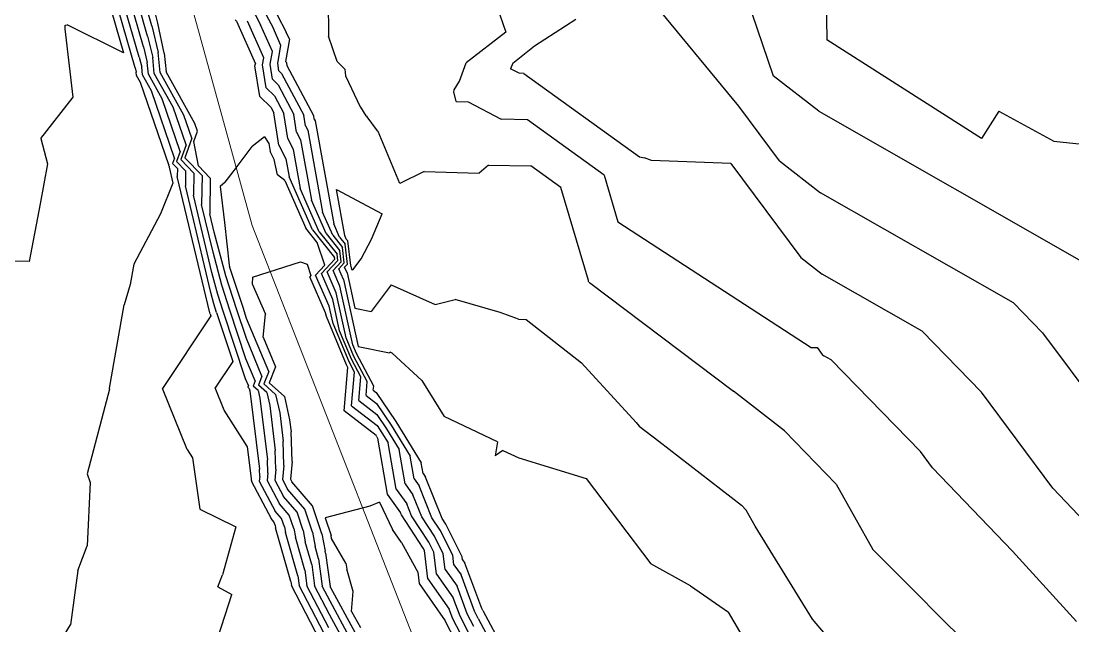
# Model space of a CAD drawing. Header units: metres. Extents: x -1120501 to 1198934, y -4928884 to 66998.
# Drawn here: x -1091.3 to -983.9, y 1249.3 to 1310.9 of the extents above; entities that cross this region are included whole.
import ezdxf

# ---------------------------------------------------------------- set-up
doc = ezdxf.new("R2010")
doc.units = ezdxf.units.M
doc.layers.add('CL', color=5, linetype='Continuous')
doc.layers.add('SURF2CONTOURS', color=7, linetype='Continuous', lineweight=0)

msp = doc.modelspace()

# ---------------------------------------------------------------- linework, layer by layer
at = {"color": 7, "lineweight": 0}
msp.add_circle((-684.64, 190.5), 66807.04, dxfattribs=at)
at = {"layer": 'CL', "linetype": 'Continuous', "lineweight": 0}
msp.add_lwpolyline([(-1035.69, 1461.09), (-1082.93, 1413.37), (-1091.26, 1383.15), (-1084.6, 1351.38), (-1067.7, 1290.1), (-1046.16, 1235.13), (-1016.3, 1185.51), (-1006.06, 1146.36), (-1008.09, 1097.22), (-1020.7, 1053.43), (-1024.74, 1018.09), (-1020.94, 965.61), (-1026.65, 923.13), (-1037.71, 875.18), (-1038.43, 823.3), (-1042.95, 747.27), (-1053.42, 684.56), (-1051.99, 631.61), (-1045.09, 551.05), (-1064.13, 492.27), (-1082.45, 432.3), (-1085.55, 405.76), (-1067.58, 367.8), (-1082.93, 319.26)], dxfattribs=at)
at = {"layer": 'SURF2CONTOURS', "color": 2, "linetype": 'Continuous', "lineweight": -3}
for p, q in [((-1082.84, 1314.77, 285.5), (-1080.8, 1307.7, 285.5)), ((-1009.15, 1314.98, 287.5), (-1009.07, 1309.01, 287.5)), ((-1079.2, 1307.24, 284.5), (-1081.07, 1313.71, 284.5)), ((-1066.27, 1313.74, 284.5), (-1064.21, 1309.82, 284.5)), ((-1043.4, 1314.47, 285.5), (-1041.82, 1309.81, 285.5)), ((-1078.35, 1309.38, 283.5), (-1079.29, 1312.64, 283.5)), ((-1067.86, 1312.51, 283.5), (-1066.84, 1310.56, 283.5)), ((-1018.03, 1302.25, 286.5), (-1027.21, 1313.39, 286.5)), ((-1077.31, 1310.71, 282.5), (-1077.5, 1311.52, 282.5)), ((-1086.78, 1310.16, 285.5), (-1086.75, 1310.53, 285.5)), ((-1086.75, 1310.53, 285.5), (-1086.55, 1310.55, 285.5)), ((-1080.8, 1307.7, 285.5), (-1086.55, 1310.55, 285.5)), ((-1076.65, 1307.68, 282.5), (-1077.31, 1310.71, 282.5)), ((-1069.42, 1311.07, 282.5), (-1069.3, 1310.92, 282.5)), ((-1069.3, 1310.92, 282.5), (-1067.36, 1306.57, 282.5)), ((-1065.62, 1307.83, 283.5), (-1066.84, 1310.56, 283.5)), ((-1085.95, 1303.18, 285.5), (-1086.78, 1310.16, 285.5)), ((-1078.35, 1309.38, 283.5), (-1077.83, 1307.22, 283.5)), ((-1063.88, 1309.09, 284.5), (-1064.21, 1309.82, 284.5)), ((-1041.82, 1309.81, 285.5), (-1045.84, 1306.67, 285.5)), ((-1063.88, 1309.09, 284.5), (-1064.28, 1306.83, 284.5)), ((-993.28, 1298.98, 287.5), (-1009.07, 1309.01, 287.5)), ((-1079.2, 1307.24, 284.5), (-1078.95, 1306.22, 284.5)), ((-1077.67, 1305.6, 283.5), (-1077.83, 1307.22, 283.5)), ((-1076.65, 1307.68, 282.5), (-1076.46, 1305.75, 282.5)), ((-1065.85, 1306.55, 283.5), (-1065.62, 1307.83, 283.5)), ((-1078.87, 1305.46, 284.5), (-1078.95, 1306.22, 284.5)), ((-1067.4, 1306.38, 282.5), (-1067.36, 1306.57, 282.5)), ((-1066.92, 1303.26, 282.5), (-1067.4, 1306.38, 282.5)), ((-1065.61, 1305, 283.5), (-1065.85, 1306.55, 283.5)), ((-1064.28, 1306.83, 284.5), (-1064.14, 1306.69, 284.5)), ((-1064.11, 1306.37, 284.5), (-1064.14, 1306.69, 284.5)), ((-1061.41, 1301.28, 284.5), (-1064.11, 1306.37, 284.5)), ((-1046.52, 1304.82, 285.5), (-1045.84, 1306.67, 285.5)), ((-1077.97, 1303.84, 284.5), (-1078.87, 1305.46, 284.5)), ((-1075.76, 1302.17, 283.5), (-1077.67, 1305.6, 283.5)), ((-1073.54, 1300.5, 282.5), (-1076.46, 1305.75, 282.5)), ((-1065.61, 1305, 283.5), (-1065.04, 1304.45, 283.5)), ((-1065.04, 1304.45, 283.5), (-1063.43, 1301.42, 283.5)), ((-1047.11, 1303.72, 285.5), (-1047.08, 1303.92, 285.5)), ((-1047.08, 1303.92, 285.5), (-1046.52, 1304.82, 285.5)), ((-1089.24, 1298.97, 285.5), (-1085.95, 1303.18, 285.5)), ((-1075.61, 1296.95, 284.5), (-1077.97, 1303.84, 284.5)), ((-1066.92, 1303.26, 282.5), (-1065.77, 1302.15, 282.5)), ((-1046.89, 1302.74, 285.5), (-1047.11, 1303.72, 285.5)), ((-1074.43, 1298.33, 283.5), (-1075.76, 1302.17, 283.5)), ((-1065.77, 1302.15, 282.5), (-1065.46, 1301.57, 282.5)), ((-1046.89, 1302.74, 285.5), (-1045.66, 1302.71, 285.5)), ((-1045.66, 1302.71, 285.5), (-1042.28, 1300.94, 285.5)), ((-1013.9, 1296.7, 286.5), (-1018.03, 1302.25, 286.5)), ((-1064.95, 1298.29, 282.5), (-1065.46, 1301.57, 282.5)), ((-1063.15, 1299.61, 283.5), (-1063.43, 1301.42, 283.5)), ((-1061.35, 1300.92, 284.5), (-1061.41, 1301.28, 284.5)), ((-1061.35, 1300.92, 284.5), (-1061.27, 1300.77, 284.5)), ((-1061.27, 1300.77, 284.5), (-1059.37, 1290.28, 284.5)), ((-1039.6, 1300.88, 285.5), (-1042.28, 1300.94, 285.5)), ((-1031.79, 1295.24, 285.5), (-1039.6, 1300.88, 285.5)), ((-991.51, 1301.74, 287.5), (-993.28, 1298.98, 287.5)), ((-991.51, 1301.74, 287.5), (-985.91, 1298.71, 287.5)), ((-1073.64, 1298.65, 282.5), (-1073.26, 1299.7, 282.5)), ((-1073.26, 1299.7, 282.5), (-1073.54, 1300.5, 282.5)), ((-1089.24, 1298.97, 285.5), (-1088.58, 1296.37, 285.5)), ((-1073.16, 1296.19, 282.5), (-1073.64, 1298.65, 282.5)), ((-1063.15, 1299.61, 283.5), (-1062.76, 1298.82, 283.5)), ((-1062.76, 1298.82, 283.5), (-1061.65, 1292.67, 283.5)), ((-985.91, 1298.71, 287.5), (-981.71, 1298.27, 287.5)), ((-1074.43, 1298.33, 283.5), (-1074.98, 1296.81, 283.5)), ((-1064.95, 1298.29, 282.5), (-1064.25, 1296.88, 282.5)), ((-1075.61, 1296.95, 284.5), (-1075.8, 1296.41, 284.5)), ((-1075.32, 1295.91, 284.5), (-1075.8, 1296.41, 284.5)), ((-1073.64, 1295.42, 283.5), (-1074.98, 1296.81, 283.5)), ((-1064.25, 1296.88, 282.5), (-1063.92, 1295.07, 282.5)), ((-1013.9, 1296.7, 286.5), (-1009.71, 1293.44, 286.5)), ((-1088.58, 1296.37, 285.5), (-1089.33, 1292.32, 285.5)), ((-1075.32, 1295.91, 284.5), (-1075.33, 1295.1, 284.5)), ((-1073.64, 1295.42, 283.5), (-1073.67, 1293.19, 283.5)), ((-1073.16, 1296.19, 282.5), (-1071.96, 1294.94, 282.5)), ((-1072.01, 1281.2, 284.5), (-1075.33, 1295.1, 284.5)), ((-1071.96, 1294.94, 282.5), (-1072.01, 1291.28, 282.5)), ((-1061.53, 1289.66, 282.5), (-1063.92, 1295.07, 282.5)), ((-1031.79, 1295.24, 285.5), (-1030.37, 1290.46, 285.5)), ((-1071.79, 1285.32, 283.5), (-1073.67, 1293.19, 283.5)), ((-990.01, 1282.22, 286.5), (-1009.71, 1293.44, 286.5)), ((-1089.33, 1292.32, 285.5), (-1090.44, 1286.42, 285.5)), ((-1060.15, 1289.28, 283.5), (-1061.65, 1292.67, 283.5)), ((-1071.57, 1289.43, 282.5), (-1072.01, 1291.28, 282.5)), ((-1058.77, 1288.91, 284.5), (-1059.37, 1290.28, 284.5)), ((-1030.37, 1290.46, 285.5), (-1010.67, 1277.68, 285.5)), ((-1070.39, 1284.96, 282.5), (-1071.57, 1289.43, 282.5)), ((-1061.53, 1289.66, 282.5), (-1059.29, 1286.85, 282.5)), ((-1060.15, 1289.28, 283.5), (-1058.75, 1287.52, 283.5)), ((-1058.77, 1288.91, 284.5), (-1058.2, 1288.2, 284.5)), ((-1057.96, 1286.16, 284.5), (-1058.2, 1288.2, 284.5)), ((-1059.27, 1286.66, 282.5), (-1059.29, 1286.85, 282.5)), ((-1058.62, 1286.41, 283.5), (-1058.75, 1287.52, 283.5)), ((-1090.44, 1286.42, 285.5), (-1096.72, 1286.57, 285.5)), ((-1067.66, 1284.83, 281.5), (-1062.74, 1286.38, 281.5)), ((-1062.74, 1286.38, 281.5), (-1062.09, 1286.17, 281.5)), ((-1062.09, 1286.17, 281.5), (-1061.69, 1285.02, 281.5)), ((-1060.63, 1285.2, 282.5), (-1059.27, 1286.66, 282.5)), ((-1059.44, 1285.52, 283.5), (-1058.62, 1286.41, 283.5)), ((-1058.25, 1285.84, 284.5), (-1057.96, 1286.16, 284.5)), ((-1058, 1285.27, 284.5), (-1058.25, 1285.84, 284.5)), ((-1071.19, 1283.05, 283.5), (-1071.79, 1285.32, 283.5)), ((-1069.29, 1281.61, 282.5), (-1070.39, 1284.96, 282.5)), ((-1067.66, 1284.83, 281.5), (-1067.7, 1284.14, 281.5)), ((-1061.69, 1285.02, 281.5), (-1061.81, 1284.88, 281.5)), ((-1060.2, 1281.21, 281.5), (-1061.81, 1284.88, 281.5)), ((-1059.47, 1282.56, 282.5), (-1060.63, 1285.2, 282.5)), ((-1058.73, 1283.91, 283.5), (-1059.44, 1285.52, 283.5)), ((-1058, 1285.27, 284.5), (-1057.21, 1281.68, 284.5)), ((-1067.7, 1284.14, 281.5), (-1066.32, 1281.06, 281.5)), ((-1057.42, 1277.93, 283.5), (-1058.73, 1283.91, 283.5)), ((-1053.5, 1284.06, 284.5), (-1055.54, 1281.35, 284.5)), ((-1053.5, 1284.06, 284.5), (-1049.01, 1282.04, 284.5)), ((-1070.63, 1281.36, 283.5), (-1071.19, 1283.05, 283.5)), ((-1058.77, 1279.38, 282.5), (-1059.47, 1282.56, 282.5)), ((-1049.01, 1282.04, 284.5), (-1046.99, 1282.57, 284.5)), ((-1042.38, 1281.24, 284.5), (-1046.99, 1282.57, 284.5)), ((-1068.28, 1278.57, 282.5), (-1069.29, 1281.61, 282.5)), ((-1057.21, 1281.68, 284.5), (-1055.54, 1281.35, 284.5)), ((-987.06, 1279.17, 286.5), (-990.01, 1282.22, 286.5)), ((-1071.91, 1280.9, 284.5), (-1076.85, 1273.49, 284.5)), ((-1071.99, 1281.15, 284.5), (-1072.01, 1281.2, 284.5)), ((-1071.98, 1281.11, 284.5), (-1071.99, 1281.15, 284.5)), ((-1071.98, 1281.11, 284.5), (-1071.91, 1280.9, 284.5)), ((-1068.35, 1274.46, 283.5), (-1070.63, 1281.36, 283.5)), ((-1066.56, 1278.71, 281.5), (-1066.32, 1281.06, 281.5)), ((-1060.12, 1280.83, 281.5), (-1060.2, 1281.21, 281.5)), ((-1058.06, 1275.9, 281.5), (-1060.12, 1280.83, 281.5)), ((-1040.51, 1280.56, 284.5), (-1042.38, 1281.24, 284.5)), ((-1040.51, 1280.56, 284.5), (-1039.72, 1280.51, 284.5)), ((-1039.72, 1280.51, 284.5), (-1034.09, 1276.11, 284.5)), ((-1057.55, 1276.47, 282.5), (-1058.77, 1279.38, 282.5)), ((-1066.69, 1274.74, 282.5), (-1068.28, 1278.57, 282.5)), ((-1066.56, 1278.71, 281.5), (-1065.3, 1275.7, 281.5)), ((-987.06, 1279.17, 286.5), (-975, 1262.96, 286.5)), ((-1057.04, 1277.04, 283.5), (-1057.42, 1277.93, 283.5)), ((-1010.67, 1277.68, 285.5), (-1010.03, 1277.65, 285.5)), ((-1010.03, 1277.65, 285.5), (-1009.52, 1276.96, 285.5)), ((-1056.6, 1274.66, 282.5), (-1057.55, 1276.47, 282.5)), ((-1055.29, 1273.71, 283.5), (-1057.04, 1277.04, 283.5)), ((-1028.51, 1270.03, 284.5), (-1034.09, 1276.11, 284.5)), ((-1009.52, 1276.96, 285.5), (-1009.36, 1276.83, 285.5)), ((-1008.62, 1276.41, 285.5), (-1009.36, 1276.83, 285.5)), ((-999.51, 1267.05, 285.5), (-1008.62, 1276.41, 285.5)), ((-1065.3, 1275.7, 281.5), (-1065.95, 1274.06, 281.5)), ((-1058.29, 1271.21, 281.5), (-1057.91, 1275.61, 281.5)), ((-1057.91, 1275.61, 281.5), (-1058.06, 1275.9, 281.5)), ((-1068.07, 1273.78, 283.5), (-1068.35, 1274.46, 283.5)), ((-1066.69, 1274.74, 282.5), (-1067.04, 1273.84, 282.5)), ((-1064.4, 1272.66, 281.5), (-1065.95, 1274.06, 281.5)), ((-1056.81, 1272.26, 282.5), (-1056.6, 1274.66, 282.5)), ((-1074.31, 1267.28, 284.5), (-1076.85, 1273.49, 284.5)), ((-1068.07, 1273.78, 283.5), (-1068.13, 1273.63, 283.5)), ((-1067.98, 1273.49, 283.5), (-1068.13, 1273.63, 283.5)), ((-1067.98, 1273.49, 283.5), (-1067.93, 1273.26, 283.5)), ((-1067.93, 1273.26, 283.5), (-1066.94, 1265.26, 283.5)), ((-1066.19, 1273.07, 282.5), (-1067.04, 1273.84, 282.5)), ((-1066.19, 1273.07, 282.5), (-1065.9, 1271.77, 282.5)), ((-1055.33, 1273.31, 283.5), (-1055.29, 1273.71, 283.5)), ((-1055.33, 1273.31, 283.5), (-1055.02, 1273.07, 283.5)), ((-1055.02, 1273.07, 283.5), (-1053.03, 1270.12, 283.5)), ((-1065.9, 1271.77, 282.5), (-1065.33, 1267.17, 282.5)), ((-1064.4, 1272.66, 281.5), (-1063.87, 1270.28, 281.5)), ((-1056.81, 1272.26, 282.5), (-1054.96, 1270.83, 282.5)), ((-1055.04, 1268.69, 281.5), (-1058.29, 1271.21, 281.5)), ((-1054.96, 1270.83, 282.5), (-1053.98, 1269.36, 282.5)), ((-1063.87, 1270.28, 281.5), (-1063.72, 1269.07, 281.5)), ((-1053.03, 1270.12, 283.5), (-1050.45, 1265.92, 283.5)), ((-1028.51, 1270.03, 284.5), (-1028.21, 1269.65, 284.5)), ((-1028.21, 1269.65, 284.5), (-1026.2, 1268.12, 284.5)), ((-1063.62, 1266.03, 281.5), (-1063.72, 1269.07, 281.5)), ((-1054.97, 1268.56, 281.5), (-1055.04, 1268.69, 281.5)), ((-1054.97, 1268.56, 281.5), (-1054.9, 1268.42, 281.5)), ((-1053.98, 1269.36, 282.5), (-1052.69, 1267.28, 282.5)), ((-1054.9, 1268.42, 281.5), (-1053.92, 1262.71, 281.5)), ((-1026.2, 1268.12, 284.5), (-1017.78, 1261.58, 284.5)), ((-1074.31, 1267.28, 284.5), (-1073.76, 1266.42, 284.5)), ((-1073.76, 1266.42, 284.5), (-1073.02, 1261.19, 284.5)), ((-1065.27, 1265.27, 282.5), (-1065.33, 1267.17, 282.5)), ((-1052.09, 1263.76, 282.5), (-1052.69, 1267.28, 282.5)), ((-998.28, 1265.39, 285.5), (-999.51, 1267.05, 285.5)), ((-1063.62, 1266.03, 281.5), (-1063.79, 1264.25, 281.5)), ((-1050.25, 1264.81, 283.5), (-1050.45, 1265.92, 283.5)), ((-990.13, 1256.89, 285.5), (-998.28, 1265.39, 285.5)), ((-1066.92, 1264.5, 283.5), (-1066.96, 1264.05, 283.5)), ((-1066.92, 1264.5, 283.5), (-1066.94, 1265.26, 283.5)), ((-1065.27, 1265.27, 282.5), (-1065.38, 1264.15, 282.5)), ((-1063.79, 1264.25, 281.5), (-1063.65, 1263.98, 281.5)), ((-1050.25, 1264.81, 283.5), (-1050, 1264.46, 283.5)), ((-1048.31, 1260.23, 283.5), (-1050, 1264.46, 283.5)), ((-1066.96, 1264.05, 283.5), (-1065.33, 1260.99, 283.5)), ((-1065.38, 1264.15, 282.5), (-1064.49, 1262.48, 282.5)), ((-1061.54, 1261.52, 281.5), (-1063.65, 1263.98, 281.5)), ((-1052.09, 1263.76, 282.5), (-1051.28, 1262.64, 282.5)), ((-1063.11, 1260.88, 282.5), (-1064.49, 1262.48, 282.5)), ((-1053.92, 1262.71, 281.5), (-1052.56, 1260.83, 281.5)), ((-1050.39, 1260.41, 282.5), (-1051.28, 1262.64, 282.5)), ((-1073.02, 1261.19, 284.5), (-1069.37, 1259.39, 284.5)), ((-1060.59, 1258.69, 281.5), (-1061.54, 1261.52, 281.5)), ((-1017.3, 1261.1, 284.5), (-1017.78, 1261.58, 284.5)), ((-1016.38, 1259.45, 284.5), (-1017.3, 1261.1, 284.5)), ((-1064.68, 1260.24, 283.5), (-1065.33, 1260.99, 283.5)), ((-1064.39, 1259.37, 283.5), (-1064.68, 1260.24, 283.5)), ((-1062.49, 1259.03, 282.5), (-1063.11, 1260.88, 282.5)), ((-1052.46, 1260.6, 281.5), (-1052.56, 1260.83, 281.5)), ((-1050.24, 1257.21, 281.5), (-1052.46, 1260.6, 281.5)), ((-1049.09, 1258.44, 282.5), (-1050.39, 1260.41, 282.5)), ((-1047.94, 1259.66, 283.5), (-1048.31, 1260.23, 283.5)), ((-1069.37, 1259.39, 284.5), (-1070.73, 1254.48, 284.5)), ((-1064.39, 1259.37, 283.5), (-1064.29, 1258.82, 283.5)), ((-1062.49, 1259.03, 282.5), (-1062.27, 1257.85, 282.5)), ((-1046.27, 1256.33, 283.5), (-1047.94, 1259.66, 283.5)), ((-1010.53, 1249.99, 284.5), (-1016.38, 1259.45, 284.5)), ((-1063.03, 1254.4, 283.5), (-1064.29, 1258.82, 283.5)), ((-1061.61, 1255.55, 282.5), (-1062.27, 1257.85, 282.5)), ((-1060.59, 1258.69, 281.5), (-1060.25, 1256.89, 281.5)), ((-1048.19, 1256.65, 282.5), (-1049.09, 1258.44, 282.5)), ((-1060.2, 1256.71, 281.5), (-1060.25, 1256.89, 281.5)), ((-1060.2, 1256.71, 281.5), (-1059.74, 1253.32, 281.5)), ((-1050.11, 1256.96, 281.5), (-1050.24, 1257.21, 281.5)), ((-1049.77, 1254.09, 281.5), (-1050.11, 1256.96, 281.5)), ((-983.58, 1249.73, 285.5), (-990.13, 1256.89, 285.5)), ((-1048, 1255.05, 282.5), (-1048.19, 1256.65, 282.5)), ((-1046.23, 1256.01, 283.5), (-1046.27, 1256.33, 283.5)), ((-1046.23, 1256.01, 283.5), (-1045.99, 1255.67, 283.5)), ((-1044.26, 1251.05, 283.5), (-1045.99, 1255.67, 283.5)), ((-1061.61, 1255.55, 282.5), (-1061.32, 1253.36, 282.5)), ((-1048, 1255.05, 282.5), (-1046.78, 1253.33, 282.5)), ((-1071.18, 1253.28, 284.5), (-1070.73, 1254.48, 284.5)), ((-1063.03, 1254.4, 283.5), (-1062.9, 1253.4, 283.5)), ((-1049.77, 1254.09, 281.5), (-1047.58, 1250.98, 281.5)), ((-1071.18, 1253.28, 284.5), (-1069.76, 1252.5, 284.5)), ((-1071.17, 1248.18, 284.5), (-1069.76, 1252.5, 284.5)), ((-1059.95, 1247.74, 283.5), (-1062.9, 1253.4, 283.5)), ((-1059.81, 1250.46, 282.5), (-1061.32, 1253.36, 282.5)), ((-1059.67, 1253.17, 281.5), (-1059.74, 1253.32, 281.5)), ((-1057.18, 1248.61, 281.5), (-1059.67, 1253.17, 281.5)), ((-1045.74, 1250.53, 282.5), (-1046.78, 1253.33, 282.5)), ((-1058.24, 1247.57, 282.5), (-1059.81, 1250.46, 282.5)), ((-1047.22, 1250.01, 281.5), (-1047.58, 1250.98, 281.5)), ((-1045.07, 1249.23, 282.5), (-1045.74, 1250.53, 282.5)), ((-1044.17, 1250.86, 283.5), (-1044.26, 1251.05, 283.5)), ((-1044.17, 1250.86, 283.5), (-1042.09, 1246.98, 283.5)), ((-1045.97, 1247.6, 281.5), (-1047.22, 1250.01, 281.5)), ((-1006.3, 1245, 284.5), (-1010.53, 1249.99, 284.5))]:
    msp.add_line(p, q, dxfattribs=at)
at = {"layer": 'SURF2CONTOURS', "color": 4, "linetype": 'Continuous', "lineweight": -3}
for p, q in [((-1079.62, 1306.16, 285), (-1081.96, 1314.24, 285)), ((-1017.6, 1314.33, 287), (-1014.52, 1305.34, 287)), ((-1078.77, 1308.31, 284), (-1080.18, 1313.18, 284)), ((-1067.06, 1313.13, 284), (-1065.52, 1310.19, 284)), ((-1059.92, 1313.07, 285), (-1059.9, 1309.39, 285)), ((-1077.92, 1310.45, 283), (-1078.41, 1312.11, 283)), ((-1077.92, 1310.45, 283), (-1077.27, 1307.72, 283)), ((-1066.49, 1307.2, 283), (-1068.15, 1310.94, 283)), ((-1038.87, 1308.41, 286), (-1034.68, 1311.13, 286)), ((-1064.75, 1308.46, 284), (-1065.52, 1310.19, 284)), ((-1059.02, 1306.82, 285), (-1059.9, 1309.39, 285)), ((-1078.77, 1308.31, 284), (-1078.39, 1306.72, 284)), ((-1065.07, 1306.63, 284), (-1064.75, 1308.46, 284)), ((-1041.11, 1306.66, 286), (-1038.87, 1308.41, 286)), ((-1077.06, 1305.68, 283), (-1077.27, 1307.72, 283)), ((-1066.62, 1306.47, 283), (-1066.49, 1307.2, 283)), ((-1079.62, 1306.16, 285), (-1079.51, 1305.72, 285)), ((-1078.27, 1305.53, 284), (-1078.39, 1306.72, 284)), ((-1066.26, 1304.13, 283), (-1066.62, 1306.47, 283)), ((-1064.96, 1305.87, 284), (-1065.07, 1306.63, 284)), ((-1058.22, 1306.05, 285), (-1059.02, 1306.82, 285)), ((-1041.11, 1306.66, 286), (-1041.32, 1306.07, 286)), ((-1040.46, 1305.61, 286), (-1041.32, 1306.07, 286)), ((-1079.48, 1305.38, 285), (-1079.51, 1305.72, 285)), ((-1079.08, 1304.67, 285), (-1079.48, 1305.38, 285)), ((-1076.86, 1303, 284), (-1078.27, 1305.53, 284)), ((-1074.65, 1301.33, 283), (-1077.06, 1305.68, 283)), ((-1064.96, 1305.87, 284), (-1064.68, 1305.6, 284)), ((-1064.68, 1305.6, 284), (-1062.42, 1301.35, 284)), ((-1058.22, 1306.05, 285), (-1058.17, 1305.34, 285)), ((-1058.17, 1305.34, 285), (-1056.66, 1302.21, 285)), ((-1039.97, 1305.6, 286), (-1040.46, 1305.61, 286)), ((-1039.97, 1305.6, 286), (-1028.17, 1297.09, 286)), ((-1009.88, 1301.75, 287), (-1014.52, 1305.34, 287)), ((-1076.19, 1296.27, 285), (-1079.08, 1304.67, 285)), ((-1066.26, 1304.13, 283), (-1065.4, 1303.3, 283)), ((-1075.02, 1297.64, 284), (-1076.86, 1303, 284)), ((-1065.4, 1303.3, 283), (-1064.45, 1301.5, 283)), ((-1056.66, 1302.21, 285), (-1056.62, 1302.15, 285)), ((-1056.62, 1302.15, 285), (-1056.1, 1301.26, 285)), ((-1073.85, 1299.01, 283), (-1074.65, 1301.33, 283)), ((-1064.05, 1298.95, 283), (-1064.45, 1301.5, 283)), ((-1062.25, 1300.26, 284), (-1062.42, 1301.35, 284)), ((-1055.94, 1301.17, 285), (-1056.1, 1301.26, 285)), ((-1054.9, 1299.76, 285), (-1055.94, 1301.17, 285)), ((-1009.88, 1301.75, 287), (-982.36, 1286.06, 287)), ((-1062.25, 1300.26, 284), (-1062.02, 1299.8, 284)), ((-1062.02, 1299.8, 284), (-1060.51, 1291.47, 284)), ((-1054.83, 1299.68, 285), (-1054.9, 1299.76, 285)), ((-1052.62, 1294.37, 285), (-1054.83, 1299.68, 285)), ((-1073.85, 1299.01, 283), (-1074.56, 1297.01, 283)), ((-1066.42, 1299.15, 282), (-1067.69, 1298.15, 282)), ((-1066.42, 1299.15, 282), (-1065.98, 1298.45, 282)), ((-1064.05, 1298.95, 283), (-1063.51, 1297.85, 283)), ((-1075.02, 1297.64, 284), (-1075.39, 1296.61, 284)), ((-1069.62, 1295.56, 282), (-1067.69, 1298.15, 282)), ((-1065.98, 1298.45, 282), (-1065.85, 1297.63, 282)), ((-1065.45, 1296.82, 282), (-1065.85, 1297.63, 282)), ((-1063.51, 1297.85, 283), (-1062.79, 1293.87, 283)), ((-1074.48, 1295.66, 284), (-1075.39, 1296.61, 284)), ((-1072.8, 1295.18, 283), (-1074.56, 1297.01, 283)), ((-1065.1, 1295.26, 282), (-1065.45, 1296.82, 282)), ((-1028.17, 1297.09, 286), (-1027.67, 1296.98, 286)), ((-1026.94, 1296.73, 286), (-1027.67, 1296.98, 286)), ((-1018.86, 1296.43, 286), (-1026.94, 1296.73, 286)), ((-1018.86, 1296.43, 286), (-1011.71, 1286.83, 286)), ((-1076.19, 1296.27, 285), (-1076.21, 1296.2, 285)), ((-1076.16, 1296.15, 285), (-1076.21, 1296.2, 285)), ((-1076.16, 1296.15, 285), (-1076.16, 1296.06, 285)), ((-1076.16, 1296.06, 285), (-1075.77, 1294.42, 285)), ((-1074.48, 1295.66, 284), (-1074.5, 1294.15, 284)), ((-1070.45, 1294.5, 282), (-1069.62, 1295.56, 282)), ((-1050.15, 1295.61, 285), (-1052.62, 1294.37, 285)), ((-1050.15, 1295.61, 285), (-1044.54, 1295.45, 285)), ((-1043.57, 1296.25, 285), (-1044.54, 1295.45, 285)), ((-1043.57, 1296.25, 285), (-1039.24, 1296.17, 285)), ((-1036.21, 1293.98, 285), (-1039.24, 1296.17, 285)), ((-1075.77, 1294.42, 285), (-1077.04, 1291.28, 285)), ((-1072.8, 1295.18, 283), (-1072.84, 1292.24, 283)), ((-1070.45, 1294.5, 282), (-1070.94, 1294.07, 282)), ((-1064.37, 1294.7, 282), (-1065.1, 1295.26, 282)), ((-1064.37, 1294.7, 282), (-1062.22, 1289.84, 282)), ((-1071.9, 1283.26, 284), (-1074.5, 1294.15, 284)), ((-1070.94, 1294.07, 282), (-1070.51, 1290.41, 282)), ((-1060.84, 1289.47, 283), (-1062.79, 1293.87, 283)), ((-1058.23, 1289.08, 285), (-1059.08, 1293.76, 285)), ((-1059.08, 1293.76, 285), (-1054.44, 1291.3, 285)), ((-1033.39, 1284.51, 285), (-1036.21, 1293.98, 285)), ((-1071.68, 1287.38, 283), (-1072.84, 1292.24, 283)), ((-1077.04, 1291.28, 285), (-1079.75, 1286.17, 285)), ((-1059.46, 1289.1, 284), (-1060.51, 1291.47, 284)), ((-1055.51, 1288.7, 285), (-1054.44, 1291.3, 285)), ((-1070.51, 1290.41, 282), (-1070.03, 1286.06, 282)), ((-1061.06, 1288.38, 282), (-1062.22, 1289.84, 282)), ((-1060.84, 1289.47, 283), (-1059.02, 1287.19, 283)), ((-1059.46, 1289.1, 284), (-1058.47, 1287.86, 284)), ((-1058.08, 1288.72, 285), (-1058.23, 1289.08, 285)), ((-1060.27, 1286.07, 282), (-1061.06, 1288.38, 282)), ((-1058.29, 1286.28, 284), (-1058.47, 1287.86, 284)), ((-1058.08, 1288.72, 285), (-1057.93, 1288.54, 285)), ((-1057.63, 1286.03, 285), (-1057.93, 1288.54, 285)), ((-1056.57, 1286.69, 285), (-1055.51, 1288.7, 285)), ((-1070.79, 1284.01, 283), (-1071.68, 1287.38, 283)), ((-1058.94, 1286.54, 283), (-1059.02, 1287.19, 283)), ((-1011.71, 1286.83, 286), (-1009.53, 1285.14, 286)), ((-1079.75, 1286.17, 285), (-1080.15, 1284.1, 285)), ((-1070.03, 1286.06, 282), (-1069.99, 1285.91, 282)), ((-1068.61, 1281.73, 282), (-1069.99, 1285.91, 282)), ((-1060.27, 1286.07, 282), (-1061.22, 1285.04, 282)), ((-1060.03, 1285.36, 283), (-1058.94, 1286.54, 283)), ((-1058.85, 1285.68, 284), (-1058.29, 1286.28, 284)), ((-1058.37, 1284.59, 284), (-1058.85, 1285.68, 284)), ((-1057.66, 1286, 285), (-1057.63, 1286.03, 285)), ((-1057.63, 1285.95, 285), (-1057.66, 1286, 285)), ((-1057.63, 1285.95, 285), (-1057.56, 1285.61, 285)), ((-1057.4, 1285.58, 285), (-1056.57, 1286.69, 285)), ((-1059.83, 1281.88, 282), (-1061.22, 1285.04, 282)), ((-1059.1, 1283.24, 283), (-1060.03, 1285.36, 283)), ((-1057.56, 1285.61, 285), (-1057.4, 1285.58, 285)), ((-999.32, 1279.32, 286), (-1009.53, 1285.14, 286)), ((-1080.15, 1284.1, 285), (-1080.74, 1282.01, 285)), ((-1069.96, 1281.48, 283), (-1070.79, 1284.01, 283)), ((-1058.37, 1284.59, 284), (-1056.86, 1277.75, 284)), ((-1033.39, 1284.38, 285), (-1033.39, 1284.51, 285)), ((-1033.33, 1284.34, 285), (-1033.39, 1284.38, 285)), ((-1033.33, 1284.34, 285), (-1033.28, 1284.29, 285)), ((-1033.28, 1284.29, 285), (-1018.57, 1273.21, 285)), ((-1071.59, 1282.1, 284), (-1071.9, 1283.26, 284)), ((-1058.09, 1278.66, 283), (-1059.1, 1283.24, 283)), ((-1082.23, 1273.51, 285), (-1080.74, 1282.01, 285)), ((-1071.31, 1281.24, 284), (-1071.59, 1282.1, 284)), ((-1068.32, 1276.51, 283), (-1069.96, 1281.48, 283)), ((-1068.25, 1280.62, 282), (-1068.61, 1281.73, 282)), ((-1059.44, 1280.11, 282), (-1059.83, 1281.88, 282)), ((-1071.31, 1281.24, 284), (-1069.66, 1276.24, 284)), ((-1066, 1275.22, 282), (-1068.25, 1280.62, 282)), ((-1057.8, 1276.19, 282), (-1059.44, 1280.11, 282)), ((-993.28, 1273.11, 286), (-999.32, 1279.32, 286)), ((-1057.3, 1276.76, 283), (-1058.09, 1278.66, 283)), ((-1056.86, 1277.75, 284), (-1053.68, 1277.12, 284)), ((-1053.62, 1277.19, 284), (-1053.68, 1277.12, 284)), ((-1053.41, 1277.1, 284), (-1053.62, 1277.19, 284)), ((-1050.39, 1274.29, 284), (-1053.41, 1277.1, 284)), ((-1069.66, 1276.24, 284), (-1071.46, 1273.55, 284)), ((-1067.38, 1274.26, 283), (-1068.32, 1276.51, 283)), ((-1057.25, 1275.14, 282), (-1057.8, 1276.19, 282)), ((-1055.95, 1274.19, 283), (-1057.3, 1276.76, 283)), ((-1066, 1275.22, 282), (-1066.49, 1273.95, 282)), ((-1057.55, 1271.73, 282), (-1057.25, 1275.14, 282)), ((-1067.38, 1274.26, 283), (-1067.59, 1273.73, 283)), ((-1065.3, 1272.87, 282), (-1066.49, 1273.95, 282)), ((-1056.07, 1272.78, 283), (-1055.95, 1274.19, 283)), ((-1050.39, 1274.29, 284), (-1048.1, 1270.63, 284)), ((-1082.25, 1273.43, 285), (-1084.53, 1264.79, 285)), ((-1082.25, 1273.44, 285), (-1082.24, 1273.46, 285)), ((-1082.25, 1273.44, 285), (-1082.25, 1273.43, 285)), ((-1082.24, 1273.46, 285), (-1082.23, 1273.51, 285)), ((-1070.53, 1271.29, 284), (-1071.46, 1273.55, 284)), ((-1067.09, 1273.28, 283), (-1067.59, 1273.73, 283)), ((-1067.09, 1273.28, 283), (-1066.92, 1272.51, 283)), ((-1065.3, 1272.87, 282), (-1064.88, 1271.02, 282)), ((-1013.39, 1269.18, 285), (-1018.57, 1273.21, 285)), ((-986.01, 1263.32, 286), (-993.28, 1273.11, 286)), ((-1066.92, 1272.51, 283), (-1066.13, 1266.21, 283)), ((-1057.55, 1271.73, 282), (-1054.93, 1269.7, 282)), ((-1056.07, 1272.78, 283), (-1054.99, 1271.95, 283)), ((-1054.99, 1271.95, 283), (-1053.5, 1269.74, 283)), ((-1068.15, 1267.55, 284), (-1070.53, 1271.29, 284)), ((-1064.88, 1271.02, 282), (-1064.52, 1268.12, 282)), ((-1054.93, 1269.7, 282), (-1054.45, 1268.98, 282)), ((-1053.5, 1269.74, 283), (-1051.57, 1266.6, 283)), ((-1042.66, 1268.05, 284), (-1048.1, 1270.63, 284)), ((-1054.45, 1268.98, 282), (-1053.82, 1267.96, 282)), ((-1008.11, 1263.72, 285), (-1013.39, 1269.18, 285)), ((-1067.75, 1264.31, 284), (-1068.15, 1267.55, 284)), ((-1064.45, 1265.65, 282), (-1064.52, 1268.12, 282)), ((-1053, 1263.24, 282), (-1053.82, 1267.96, 282)), ((-1042.66, 1268.05, 284), (-1042.9, 1266.63, 284)), ((-1051.17, 1264.29, 283), (-1051.57, 1266.6, 283)), ((-1042.12, 1267.18, 284), (-1042.9, 1266.63, 284)), ((-1042.12, 1267.18, 284), (-1040.48, 1266.43, 284)), ((-1040.48, 1266.43, 284), (-1033.61, 1264.33, 284)), ((-1066.09, 1264.89, 283), (-1066.13, 1266.21, 283)), ((-1064.45, 1265.65, 282), (-1064.58, 1264.2, 282)), ((-1084.53, 1264.79, 285), (-1084.22, 1263.92, 285)), ((-1067.74, 1264.12, 284), (-1067.75, 1264.31, 284)), ((-1066.09, 1264.89, 283), (-1066.17, 1264.1, 283)), ((-1051.17, 1264.29, 283), (-1050.64, 1263.55, 283)), ((-1033.61, 1264.33, 284), (-1027.02, 1255.61, 284)), ((-1084.22, 1263.92, 285), (-1084.51, 1257.46, 285)), ((-1067.74, 1264.12, 284), (-1067.75, 1264.01, 284)), ((-1067.75, 1264.01, 284), (-1065.75, 1260.24, 284)), ((-1066.17, 1264.1, 283), (-1064.91, 1261.73, 283)), ((-1064.58, 1264.2, 282), (-1064.07, 1263.23, 282)), ((-1062.33, 1261.2, 282), (-1064.07, 1263.23, 282)), ((-1053, 1263.24, 282), (-1051.92, 1261.74, 282)), ((-1049.35, 1260.32, 283), (-1050.64, 1263.55, 283)), ((-1008.11, 1263.72, 285), (-1004.37, 1257.07, 285)), ((-982.08, 1259.22, 286), (-986.01, 1263.32, 286)), ((-1063.9, 1260.56, 283), (-1064.91, 1261.73, 283)), ((-1061.54, 1258.86, 282), (-1062.33, 1261.2, 282)), ((-1055.67, 1261.51, 281), (-1060.25, 1260.32, 281)), ((-1054.71, 1261.89, 281), (-1055.67, 1261.51, 281)), ((-1054.71, 1261.89, 281), (-1053.37, 1259.13, 281)), ((-1051.43, 1260.51, 282), (-1051.92, 1261.74, 282)), ((-1065.47, 1259.91, 284), (-1065.75, 1260.24, 284)), ((-1063.44, 1259.2, 283), (-1063.9, 1260.56, 283)), ((-1060.25, 1260.32, 281), (-1059.64, 1258.52, 281)), ((-1049.66, 1257.83, 282), (-1051.43, 1260.51, 282)), ((-1048.51, 1259.05, 283), (-1049.35, 1260.32, 283)), ((-1065.34, 1259.54, 284), (-1065.47, 1259.91, 284)), ((-1065.34, 1259.54, 284), (-1065.3, 1259.3, 284)), ((-1063.74, 1253.82, 284), (-1065.3, 1259.3, 284)), ((-1063.44, 1259.2, 283), (-1063.28, 1258.34, 283)), ((-1061.54, 1258.86, 282), (-1061.26, 1257.37, 282)), ((-1052.45, 1257.8, 281), (-1053.37, 1259.13, 281)), ((-1047.23, 1256.49, 283), (-1048.51, 1259.05, 283)), ((-1062.32, 1254.98, 283), (-1063.28, 1258.34, 283)), ((-1059.59, 1258.21, 281), (-1059.64, 1258.52, 281)), ((-1058.12, 1255.68, 281), (-1059.59, 1258.21, 281)), ((-1052.45, 1257.8, 281), (-1050.79, 1254.77, 281)), ((-1049.15, 1256.8, 282), (-1049.66, 1257.83, 282)), ((-1085.48, 1254.94, 285), (-1084.51, 1257.46, 285)), ((-1060.91, 1256.13, 282), (-1061.26, 1257.37, 282)), ((-1048.89, 1254.57, 282), (-1049.15, 1256.8, 282)), ((-1000.9, 1253.62, 285), (-1004.37, 1257.07, 285)), ((-1060.91, 1256.13, 282), (-1060.53, 1253.34, 282)), ((-1058.12, 1255.68, 281), (-1058.02, 1255.07, 281)), ((-1047.12, 1255.53, 283), (-1047.23, 1256.49, 283)), ((-1085.48, 1254.94, 285), (-1086.23, 1249.4, 285)), ((-1062.32, 1254.98, 283), (-1062.11, 1253.38, 283)), ((-1057.39, 1252.78, 281), (-1058.02, 1255.07, 281)), ((-1050.79, 1254.77, 281), (-1050.66, 1253.61, 281)), ((-1048.89, 1254.57, 282), (-1047.18, 1252.16, 282)), ((-1047.12, 1255.53, 283), (-1046.38, 1254.5, 283)), ((-1022.98, 1253.36, 284), (-1027.02, 1255.61, 284)), ((-1063.74, 1253.82, 284), (-1063.68, 1253.42, 284)), ((-1050.66, 1253.61, 281), (-1047.98, 1249.81, 281)), ((-1045, 1250.79, 283), (-1046.38, 1254.5, 283)), ((-996.64, 1249.33, 285), (-1000.9, 1253.62, 285)), ((-1060.03, 1246.39, 284), (-1063.68, 1253.42, 284)), ((-1059.88, 1249.1, 283), (-1062.11, 1253.38, 283)), ((-1059.74, 1251.81, 282), (-1060.53, 1253.34, 282)), ((-1057.55, 1250.77, 281), (-1057.39, 1252.78, 281)), ((-1022.98, 1253.36, 284), (-1019.08, 1250.69, 284)), ((-1057.71, 1248.09, 282), (-1059.74, 1251.81, 282)), ((-1046.48, 1250.27, 282), (-1047.18, 1252.16, 282)), ((-1057.55, 1250.77, 281), (-1056.65, 1249.13, 281)), ((-1045.52, 1248.42, 282), (-1046.48, 1250.27, 282)), ((-1044.62, 1250.04, 283), (-1045, 1250.79, 283)), ((-1017.12, 1247.34, 284), (-1019.08, 1250.69, 284)), ((-1087.91, 1246.69, 285), (-1086.23, 1249.4, 285)), ((-1047.96, 1249.75, 281), (-1047.98, 1249.81, 281)), ((-1046.42, 1246.79, 281), (-1047.96, 1249.75, 281)), ((-1044.62, 1250.04, 283), (-1042.95, 1246.92, 283)), ((-991.83, 1244.77, 285), (-996.64, 1249.33, 285))]:
    msp.add_line(p, q, dxfattribs=at)

doc.saveas('drawing.dxf')
